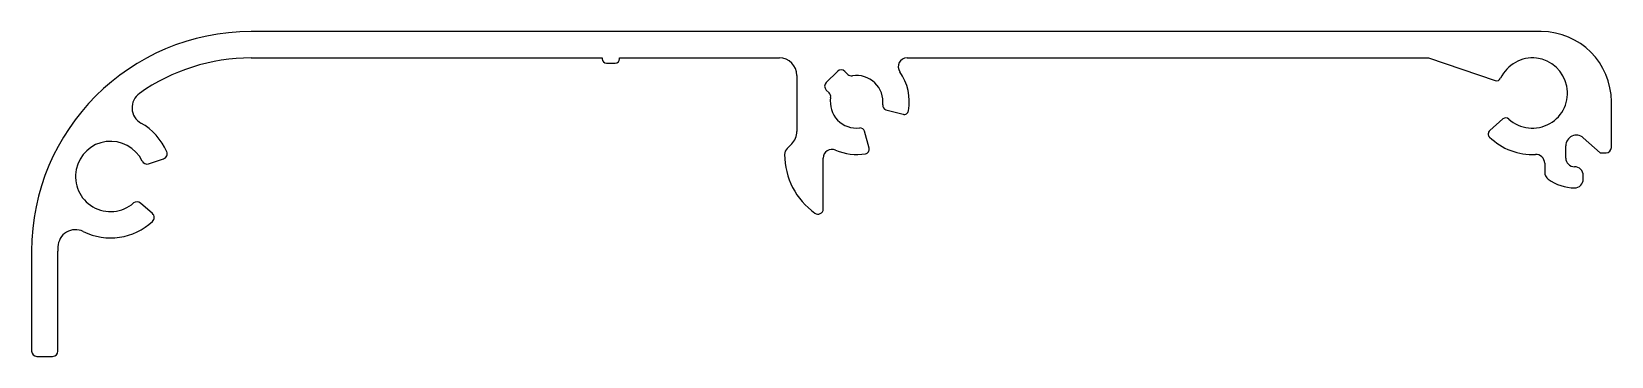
# Model space of a CAD drawing. Extents: x 513.7 to 603.7, y 602.4 to 620.9.
import ezdxf

# ---------------------------------------------------------------- set-up
doc = ezdxf.new("R2010")
doc.units = 0
doc.layers.get('0').update_dxf_attribs({"linetype": 'CONTINUOUS'})

msp = doc.modelspace()

# ---------------------------------------------------------------- linework, layer by layer
for p, q in [((599.652, 620.876), (526.152, 620.876)), ((526.152, 619.376), (546.152, 619.376)), ((546.152, 619.376), (546.152, 619.326)), ((547.152, 619.376), (556.252, 619.376)), ((547.152, 619.326), (547.152, 619.376)), ((563.524, 619.376), (593.223, 619.376)), ((593.223, 619.376), (597.033, 618.091)), ((546.402, 619.076), (546.902, 619.076)), ((557.252, 618.376), (557.252, 615.191)), ((558.919, 617.972), (559.556, 618.609)), ((559.98, 618.609), (560.148, 618.44)), ((559.088, 617.38), (558.919, 617.548)), ((603.652, 614.276), (603.652, 616.876)), ((562.325, 616.428), (563.297, 616.167)), ((597.473, 615.899), (596.72, 615.235)), ((561.361, 614.231), (561.1, 615.203)), ((602.048, 614.827), (603.014, 613.976)), ((556.959, 614.483), (556.698, 614.223)), ((601.052, 613.676), (601.052, 614.376)), ((603.014, 613.976), (603.352, 613.976)), ((520.315, 613.346), (521.175, 613.632)), ((558.752, 610.776), (558.752, 613.668)), ((599.852, 613.381), (599.852, 612.876)), ((602.052, 612.476), (602.052, 612.676)), ((520.534, 610.511), (519.857, 611.112)), ((513.652, 608.376), (513.652, 602.676)), ((515.152, 602.676), (515.152, 608.376)), ((513.952, 602.376), (514.852, 602.376))]:
    msp.add_line(p, q)
for centre, radius, start, end in [((526.152, 608.376), 12.5, 90, 180), ((599.652, 616.876), 4, 0, 90), ((526.152, 608.376), 11, 90, 125.28846), ((546.402, 619.326), 0.25, 180, 270), ((546.902, 619.326), 0.25, 270, 0), ((556.252, 618.376), 1, 0, 90), ((563.524, 618.876), 0.5, 90, 214.8499), ((599.152, 617.376), 2, 227.73937, 154.98063), ((559.768, 618.397), 0.3, 45, 135), ((560.36, 618.653), 0.3, 225, 279.31467), ((560.652, 616.876), 1.5, 353.21321, 99.31467), ((560.652, 616.876), 3, 350.21591, 34.8499), ((559.131, 617.76), 0.3, 135, 225), ((597.113, 618.328), 0.25, 251.36, 334.98063), ((520.375, 616.539), 1, 125.28846, 240.39517), ((558.875, 617.168), 0.3, 350.68533, 45), ((560.652, 616.876), 1.5, 170.68533, 276.78679), ((562.389, 616.669), 0.25, 173.21321, 255), ((518.152, 612.626), 3.5, 23.77938, 60.39517), ((563.362, 616.409), 0.25, 255, 350.21591), ((597.639, 615.711), 0.25, 47.73937, 131.36), ((556.252, 615.191), 1, 315, 360), ((560.859, 615.139), 0.25, 15, 96.78679), ((596.885, 615.047), 0.25, 131.36, 225.77173), ((599.152, 617.376), 3.5, 225.77173, 272.86598), ((601.652, 614.376), 0.6, 48.64375, 180), ((518.152, 612.626), 2, 25.89472, 310.90528), ((521.08, 613.917), 0.3, 288.4, 23.77938), ((557.052, 613.869), 0.5, 135, 180.08748), ((560.651, 613.875), 4.099, 180.08511, 234.48706), ((559.252, 613.668), 0.5, 66.42182, 180), ((560.652, 616.876), 3, 246.42182, 279.78409), ((561.119, 614.166), 0.25, 279.78409, 15), ((599.352, 613.381), 0.5, 0, 92.86598), ((603.352, 614.276), 0.3, 270, 0), ((520.221, 613.631), 0.3, 205.89472, 288.4), ((601.552, 613.676), 0.5, 180, 270), ((601.552, 612.676), 0.5, 360, 90), ((600.352, 612.876), 0.5, 180, 233.1301), ((601.552, 614.476), 2.5, 233.1301, 270), ((601.552, 612.476), 0.5, 270, 360), ((519.658, 610.888), 0.3, 48.4, 130.90528), ((520.335, 610.287), 0.3, 313.02062, 48.4), ((558.452, 610.776), 0.3, 232.66521, 0), ((516.154, 608.594), 1, 63.64588, 178.75259), ((518.152, 612.626), 3.5, 243.64588, 313.02062), ((526.152, 608.376), 11, 178.75259, 180), ((513.952, 602.676), 0.3, 180, 270), ((514.852, 602.676), 0.3, 270, 0)]:
    msp.add_arc(centre, radius, start, end)

doc.saveas('drawing.dxf')
